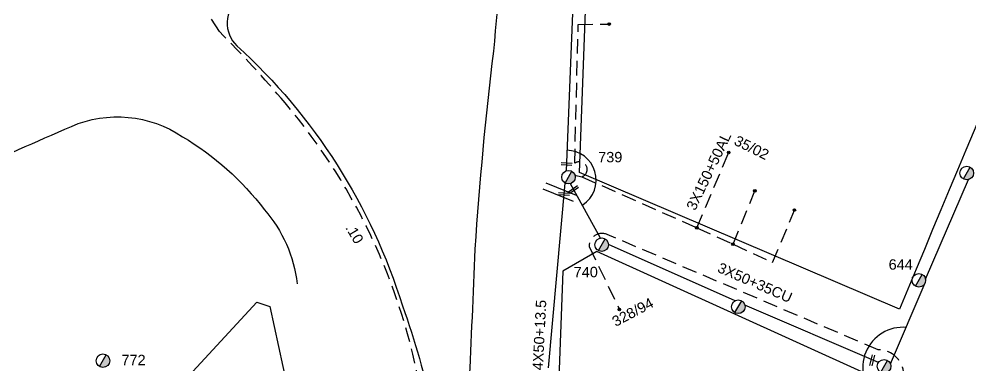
# Model space of a CAD drawing. Header units: millimetres. Extents: x 1905 to 5666, y 713 to 3158.
# Drawn here: x 2496.5 to 2661.7, y 1028 to 1088.2 of the extents above; entities that cross this region are included whole.
import ezdxf
from ezdxf.enums import TextEntityAlignment as Align

# ---------------------------------------------------------------- set-up
doc = ezdxf.new("R2010")
doc.units = ezdxf.units.MM
doc.linetypes.add('DASHED', pattern=[19.05, 12.7, -6.35])
for name, color, linetype in [('Γέφυρες Εναερίου Δικτύου', 7, 'Continuous'), ('Γυμνά εναέρια ΧΤ (3Φ)   3x50+35CU', 7, 'Continuous'), ('Επιγραφές - Σχήματα', 7, 'Continuous'), ('Καλώδια ΧΤ   3x150+50AL', 7, 'DASHED'), ('Καλώδια ΧΤ   3x150AL+50CU', 7, 'DASHED'), ('Καλώδια ΧΤ   3x48+38+16.5', 7, 'DASHED'), ('Καλώδια ΧΤ   4x50+13.5', 7, 'Continuous'), ('Μηχανική τομή', 7, 'Continuous'), ('Στύλος ΦΜ', 7, 'Continuous'), ('Στύλος ΦΜ @ 1', 7, 'Continuous'), ('Συνδέσεις', 7, 'Continuous'), ('Τομή', 7, 'Continuous'), ('Υπόβαθρο ΔΕΗ', 7, 'Continuous'), ('Υπόγεια Καλώδια Δικτύου ΧΤ   .10', 7, 'DASHED')]:
    doc.layers.add(name, color=color, linetype=linetype)
doc.styles.get("Standard").update_dxf_attribs({"font": 'arial.ttf'})
doc.linetypes.add('SYN_LINE', pattern='A,0.5,-0.0001,["/\\/\\/\\/",Standard,S=0.1,R=0,X=0,Y=-0.05],-0.25', length=0.7501)

# ---------------------------------------------------------------- blocks, each defined once
blk = doc.blocks.new('ΥΠΑΡΧΩΝ ΤΣΙΜΕΝΤΕΝΙΟΣ ΣΤΥΛΟΣ')
at = {"layer": 'Στύλος ΦΜ'}
blk.add_hatch(color=7, dxfattribs=at).paths.add_polyline_path([(-1.29, -2.28, 0.574793), (2.62, 0, 0.268822), (1.3, 2.27)])
at = {"layer": 'Στύλος ΦΜ', "color": 7}
blk.add_line((-1.29, -2.28), (1.3, 2.27), dxfattribs=at)
blk.add_circle((0, 0), 2.62, dxfattribs=at)
at = {"layer": 'Στύλος ΦΜ', "flags": 4}
for tag, p in [('ΑΡΙΘΜΟΣ', (-4.68, 8.05)), ('ΤΥΠΟΣ', (-4.91, 3.03))]:
    blk.add_attdef(tag, p, '', height=4, dxfattribs=at)
blk = doc.blocks.new('ΤΟΜΗ')
at = {"layer": 'Τομή', "ltscale": 40}
for p, q in [((-5.68, 0), (5.68, 0)), ((5.68, -2.33), (-5.68, -2.33))]:
    blk.add_line(p, q, dxfattribs=at)
blk = doc.blocks.new('_ΣΥΝΔΕΣΗ')
at = {"layer": 'Συνδέσεις', "linetype": 'SYN_LINE', "ltscale": 40}
blk.add_hatch(color=256, dxfattribs=at).paths.add_polyline_path([(0.5, -0.01, 1), (-0.5, -0.01, 1)])
at = {"layer": 'Συνδέσεις'}
blk.add_circle((0, -0.01), 0.5, dxfattribs=at)
blk = doc.blocks.new('ΜΗΧΑΝΙΚΗ ΤΟΜΗ')
at = {"layer": 'Μηχανική τομή', "ltscale": 40}
for p, q in [((-1.89, 0.78), (1.89, 0.78)), ((1.89, 0), (-1.89, 0))]:
    blk.add_line(p, q, dxfattribs=at)

msp = doc.modelspace()

# ---------------------------------------------------------------- linework, layer by layer
at = {"layer": 'Γέφυρες Εναερίου Δικτύου', "color": 2, "linetype": 'DASHED', "ltscale": 0.2}
for points in [[(2592.98, 1061.14), (2594.18, 1060.85), (2614.15, 1051.97), (2620.44, 1049.12), (2627.3, 1045.94), (2631.1, 1055.07)], [(2620.44, 1049.12), (2624.23, 1058.41)]]:
    msp.add_lwpolyline(points, dxfattribs=at)
at = {"layer": 'Γυμνά εναέρια ΧΤ (3Φ)   3x50+35CU', "color": 2, "ltscale": 0.2}
for points in [[(2591.49, 1061.88), (2592.72, 1092.23)], [(2597.42, 1050.2), (2592.21, 1059.64)], [(2620.78, 1039.31), (2598.8, 1049.1)], [(2645.67, 1028.58), (2622.49, 1038.53)]]:
    msp.add_lwpolyline(points, dxfattribs=at)
at = {"layer": 'Επιγραφές - Σχήματα', "color": 2, "linetype": 'DASHED', "ltscale": 0.2}
msp.add_lwpolyline([(2592.93, 1063.18), (2593.55, 1087.29), (2598.91, 1087.37)], dxfattribs=at)
at = {"layer": 'Επιγραφές - Σχήματα', "ltscale": 0.2}
for centre, radius, start, end in [((2591.51, 1060.28), 5.16, 303.3712, 89.6514), ((2649.93, 1027.73), 6.98, 84.8624, 230.4565)]:
    msp.add_arc(centre, radius, start, end, dxfattribs=at)
at = {"layer": 'Επιγραφές - Σχήματα', "color": 2, "linetype": 'DASHED', "ltscale": 0.2}
msp.add_arc((2593.76, 1062.12), 1.34, 288.219, 127.9693, dxfattribs=at)
at = {"layer": 'Καλώδια ΧΤ   3x150+50AL', "color": 2, "ltscale": 0.2}
msp.add_lwpolyline([(2614.15, 1051.97), (2619.69, 1065.06)], dxfattribs=at)
at = {"layer": 'Καλώδια ΧΤ   3x150AL+50CU', "color": 27, "ltscale": 0.2}
for points in [[(2645.62, 1030.79), (2598.56, 1050.83, 0.544748), (2595.43, 1048.72), (2600.72, 1037.81)], [(2647.62, 1022.45, 0.797417), (2645.62, 1030.79)]]:
    msp.add_lwpolyline(points, format="xyb", dxfattribs=at)
at = {"layer": 'Καλώδια ΧΤ   3x48+38+16.5', "color": 6, "linetype": 'Continuous', "ltscale": 0.2}
for points in [[(2653.85, 1043.05), (2661.29, 1060.34)], [(2647.74, 1028.37), (2653.77, 1042.4)]]:
    msp.add_lwpolyline(points, dxfattribs=at)
at = {"layer": 'Καλώδια ΧΤ   4x50+13.5', "color": 5, "ltscale": 0.2}
msp.add_lwpolyline([(2588.38, 1027.64), (2591.28, 1059.74)], dxfattribs=at)
at = {"layer": 'Υπόβαθρο ΔΕΗ', "ltscale": 0.2}
for points in [[(2556.41, 1270.81), (2536.8, 1229.91), (2530.73, 1216.59, 0.133501), (2527.11, 1186.42, 0.062345), (2536.39, 1158.21, -0.080075), (2543.29, 1130.85, -0.09065), (2540.16, 1103.92, -0.097631), (2534.71, 1091.7, 0.467275), (2534.29, 1083.6, -0.133336), (2563.03, 1038.42, -0.079285), (2570.37, 1000.81, 1.463569), (2573.43, 1000.95, 0.002979), (2575.67, 1048.29, -0.013759), (2578.88, 1082.67, 0.012858), (2582.79, 1138.78, -0.003491), (2583.56, 1207.23, -0.076282), (2586.64, 1223.64, 0.006246), (2595.98, 1272.87)], [(2428.02, 1024.8, -0.125735), (2441.42, 1041.45, -0.009266), (2487.24, 1061.56, -0.000155), (2505.54, 1069.6, -0.253976), (2524.85, 1067.8, -0.096314), (2539.06, 1055.11, -0.153101), (2544.73, 1042.27, -1.12596)]]:
    msp.add_lwpolyline(points, format="xyb", dxfattribs=at)
msp.add_lwpolyline([(2649.35, 1037.86), (2593.74, 1061.57), (2596.13, 1125.56), (2641.34, 1200.72), (2704.96, 1162.08)], dxfattribs=at)
for points in [[(2643.45, 1026.68), (2596.78, 1047.86), (2590.9, 1044.43), (2588.05, 968.41), (2623.42, 953.71)], [(2511.81, 1000.37), (2511.38, 1010.49), (2537.76, 1039.05), (2540.03, 1038.33), (2550.56, 989.7), (2545.09, 986.15)]]:
    msp.add_lwpolyline(points, close=True, dxfattribs=at)
msp.add_arc((7502.71, -968.6), 5251.76, 156.23436, 157.53889, dxfattribs=at)
at = {"layer": 'Υπόγεια Καλώδια Δικτύου ΧΤ   .10', "color": 5, "ltscale": 0.2}
msp.add_lwpolyline([(2586.99, 967.37), (2587.67, 984.54), (2588.38, 984.86, 0.701004), (2588.02, 989.6), (2588.13, 996.54), (2588.64, 997.44, 0.41765), (2587.5, 1001.4), (2571.26, 1001.57, -0.332502), (2569.34, 1003.04), (2566.61, 1021, 0.139139), (2542.64, 1073.67, 0.019578), (2531.24, 1086.08), (2520, 1103.82, 0.136298), (2515.23, 1108.14, 0.037149), (2508.1, 1111.08, -0.222738), (2485.45, 1140.67), (2479.1, 1140.44)], format="xyb", dxfattribs=at)

# ---------------------------------------------------------------- block references
at = {"layer": 'Μηχανική τομή'}
for p, xscale, yscale, zscale, rotation in [((2591.54, 1063.25), 0.5000000000004127, 0.5000000000004127, 0.5000000000004127, 176.56465689756), ((2591.09, 1058.05), 0.5000000000004127, 0.5000000000004127, 0.5000000000004127, 176.56465689756), ((2592.62, 1058.77), 0.5000000000004065, 0.5000000000004065, 0.5000000000004065, 214.7173515428948), ((2644.39, 1029.01), 0.5000000000003367, 0.5000000000003367, 0.5000000000003367, 256.3459602610951)]:
    msp.add_blockref('ΜΗΧΑΝΙΚΗ ΤΟΜΗ', p, dxfattribs=dict(at, xscale=xscale, yscale=yscale, zscale=zscale, rotation=rotation))
at = {"layer": 'Στύλος ΦΜ @ 1', "ltscale": 40}
ref = msp.add_blockref('ΥΠΑΡΧΩΝ ΤΣΙΜΕΝΤΕΝΙΟΣ ΣΤΥΛΟΣ', (2591.86, 1060.77), dxfattribs=dict(at, xscale=0.4499999999998181, yscale=0.4499999999998181, zscale=0.4499999999998181))
ref.add_attrib('ΤΥΠΟΣ', '739', (2597.01, 1063.36), dxfattribs={"layer": 'Στύλος ΦΜ', "height": 1.8, "flags": 4})
at = {"layer": 'Στύλος ΦΜ @ 1', "ltscale": 40, "xscale": 0.4499999999998181, "yscale": 0.4499999999998181, "zscale": 0.4499999999998181}
for p in [(2661.01, 1061.49), (2621.34, 1038.27)]:
    msp.add_blockref('ΥΠΑΡΧΩΝ ΤΣΙΜΕΝΤΕΝΙΟΣ ΣΤΥΛΟΣ', p, dxfattribs=at)
at = {"layer": 'Στύλος ΦΜ @ 1', "ltscale": 40}
ref = msp.add_blockref('ΥΠΑΡΧΩΝ ΤΣΙΜΕΝΤΕΝΙΟΣ ΣΤΥΛΟΣ', (2597.62, 1049.04), dxfattribs=dict(at, xscale=0.4499999999998181, yscale=0.4499999999998181, zscale=0.4499999999998181))
ref.add_attrib('ΤΥΠΟΣ', '740', (2592.76, 1043.4), dxfattribs={"layer": 'Στύλος ΦΜ', "height": 1.8, "flags": 4})
ref = msp.add_blockref('ΥΠΑΡΧΩΝ ΤΣΙΜΕΝΤΕΝΙΟΣ ΣΤΥΛΟΣ', (2652.69, 1042.87), dxfattribs=dict(at, xscale=0.4499999999998181, yscale=0.4499999999998181, zscale=0.4499999999998181))
ref.add_attrib('ΤΥΠΟΣ', '644', (2647.44, 1044.71), dxfattribs={"layer": 'Στύλος ΦΜ', "height": 1.8, "flags": 4})
ref = msp.add_blockref('ΥΠΑΡΧΩΝ ΤΣΙΜΕΝΤΕΝΙΟΣ ΣΤΥΛΟΣ', (2511.03, 1028.9), dxfattribs=dict(at, xscale=0.4499999999998181, yscale=0.4499999999998181, zscale=0.4499999999998181))
ref.add_attrib('ΤΥΠΟΣ', '772', (2514.24, 1028.12), dxfattribs={"layer": 'Στύλος ΦΜ', "height": 1.8, "flags": 4})
ref = msp.add_blockref('ΥΠΑΡΧΩΝ ΤΣΙΜΕΝΤΕΝΙΟΣ ΣΤΥΛΟΣ', (2646.65, 1027.93), dxfattribs=dict(at, xscale=0.4499999999998181, yscale=0.4499999999998181, zscale=0.4499999999998181))
ref.add_attrib('ΤΥΠΟΣ', '866', (2637.79, 1024.39), dxfattribs={"layer": 'Στύλος ΦΜ', "height": 1.8, "flags": 4})
at = {"layer": 'Συνδέσεις', "xscale": 0.4499999999998181, "yscale": 0.4499999999998181, "zscale": 0.4499999999998181}
for p in [(2598.91, 1087.37), (2619.67, 1065.06), (2624.21, 1058.41), (2631.08, 1055.08), (2614.13, 1051.98), (2620.41, 1049.13), (2600.69, 1037.81)]:
    msp.add_blockref('_ΣΥΝΔΕΣΗ', p, dxfattribs=at)
at = {"layer": 'Τομή', "xscale": 0.5000000000000063, "yscale": 0.5000000000000063, "zscale": 0.5000000000000063, "rotation": 338.2170910167945}
msp.add_blockref('ΤΟΜΗ', (2590.54, 1058.71), dxfattribs=at)

# ---------------------------------------------------------------- texts
at = {"layer": 'Γυμνά εναέρια ΧΤ (3Φ)   3x50+35CU', "ltscale": 0.2}
msp.add_text('3X50+35CU', height=1.8, rotation=336.5716, dxfattribs=at).set_placement((2624.24, 1042.46), align=Align.MIDDLE)
at = {"layer": 'Επιγραφές - Σχήματα', "ltscale": 0.2, "char_height": 1.8, "width": 6.948, "attachment_point": 1}
for s, insert, rotation in [('35/02', (2621.24, 1068.11), 333.7242), ('328/94', (2599.19, 1036.34), 27.872)]:
    msp.add_mtext(s, dxfattribs=dict(at, insert=insert, rotation=rotation))
at = {"layer": 'Καλώδια ΧΤ   3x150+50AL', "ltscale": 0.2}
msp.add_text('3X150+50AL', height=1.8, rotation=64.3769, dxfattribs=at).set_placement((2616.2, 1061.82), align=Align.MIDDLE)
at = {"layer": 'Καλώδια ΧΤ   4x50+13.5', "ltscale": 0.2}
msp.add_text('4X50+13.5', height=1.8, rotation=87.1143, dxfattribs=at).set_placement((2586.81, 1033.36), align=Align.MIDDLE)
at = {"layer": 'Υπόγεια Καλώδια Δικτύου ΧΤ   .10', "ltscale": 0.2}
msp.add_text('.10', height=1.8, rotation=300.759, dxfattribs=at).set_placement((2554.72, 1050.96), align=Align.MIDDLE)

doc.saveas('drawing.dxf')
